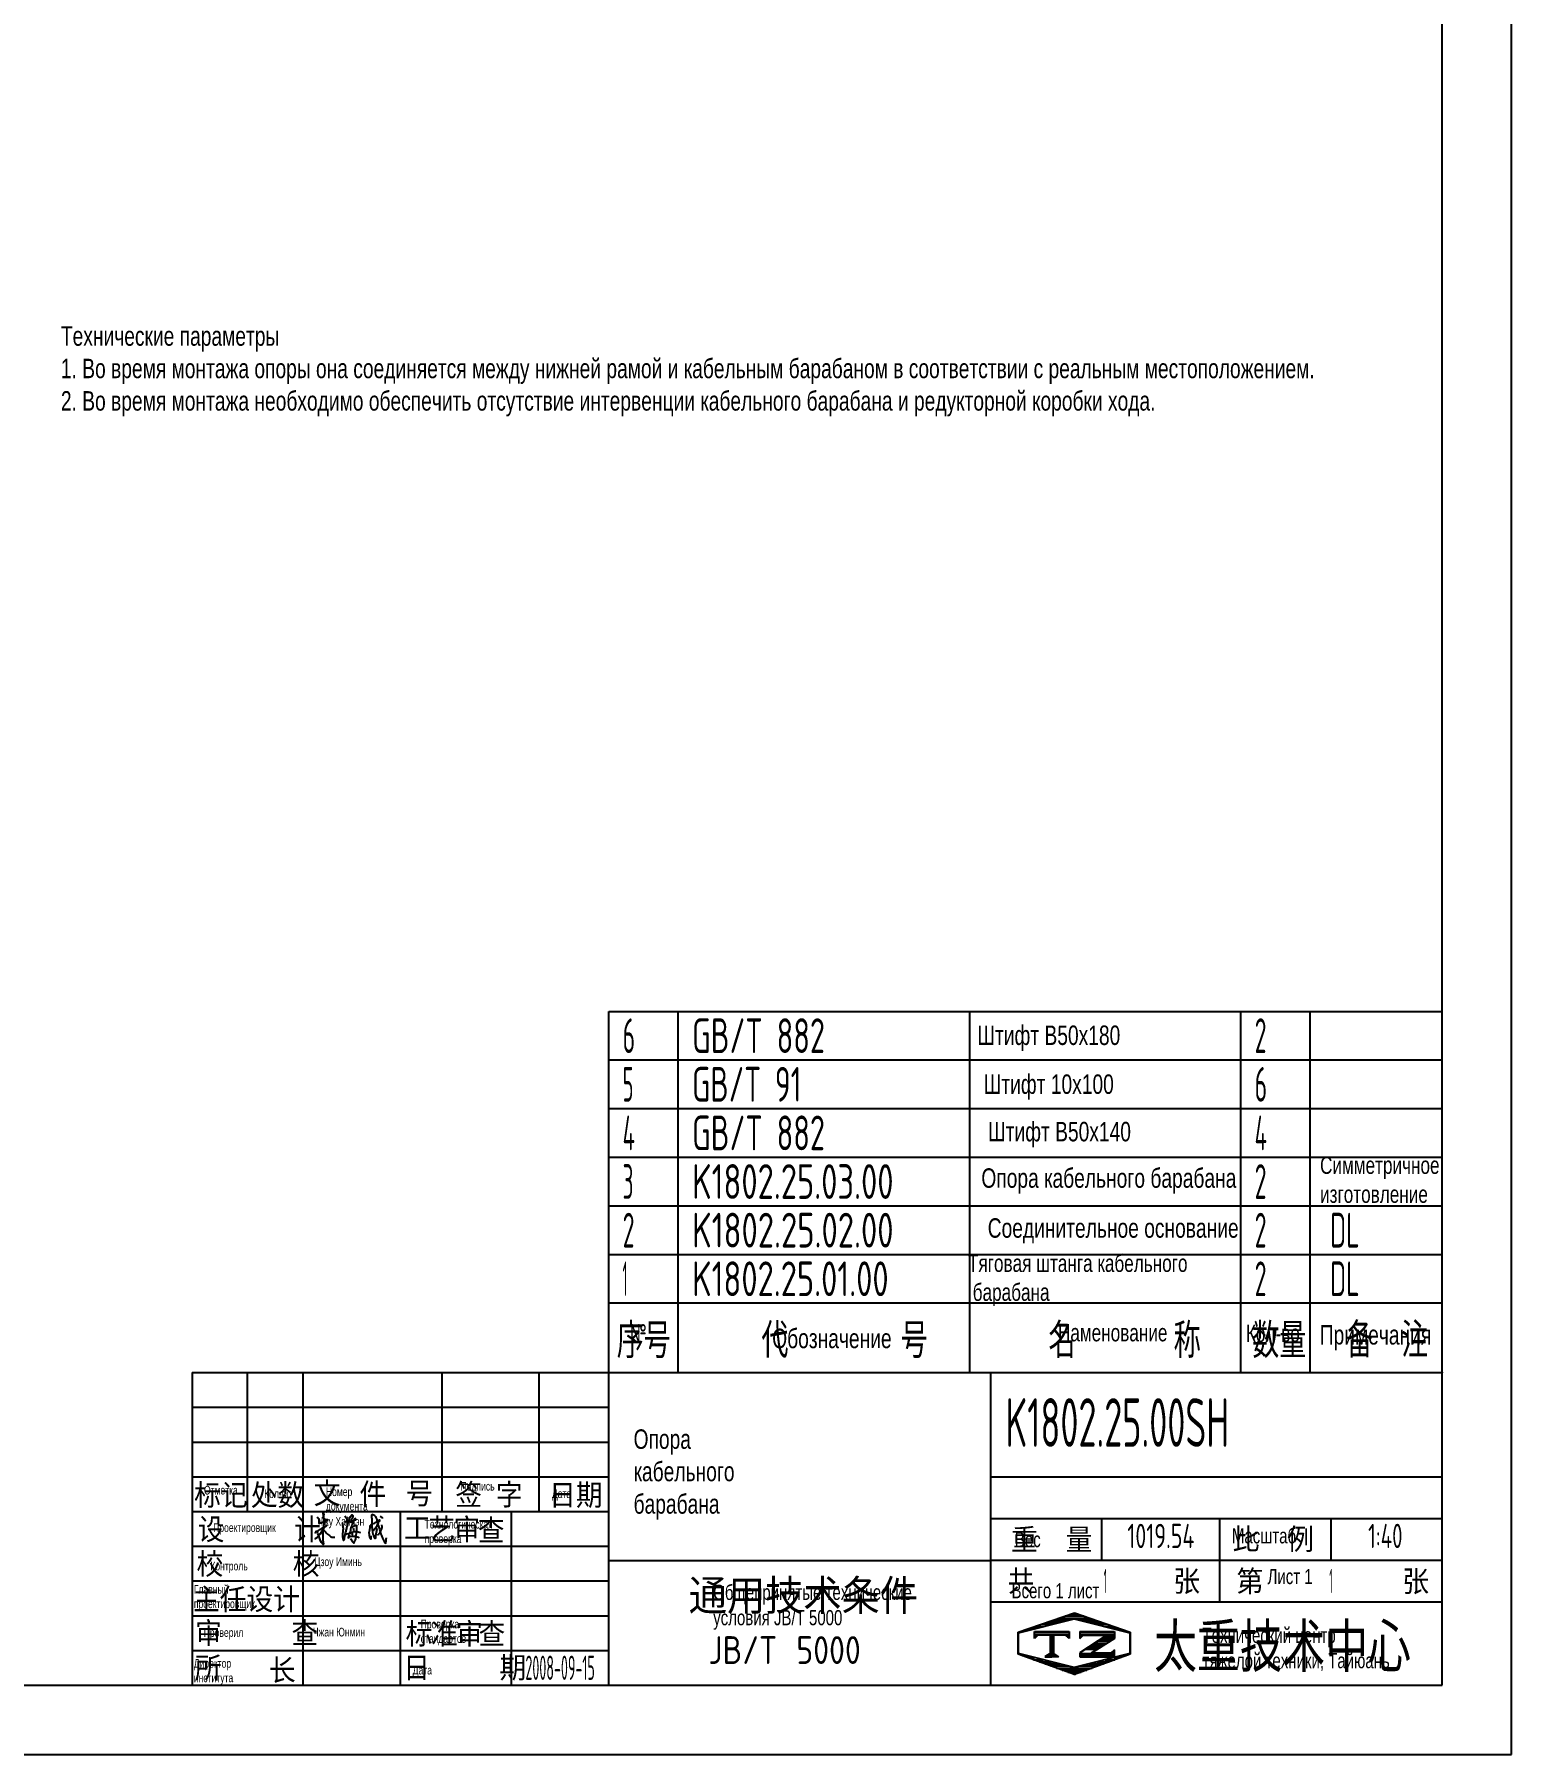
# Model space of a CAD drawing. Header units: millimetres. Extents: x 0 to 23760, y 0 to 16800.
# Drawn here: x 15252 to 23760, y 0 to 9906 of the extents above; entities that cross this region are included whole.
import ezdxf
from ezdxf.enums import TextEntityAlignment as Align

# ---------------------------------------------------------------- set-up
doc = ezdxf.new("R2010")
doc.units = ezdxf.units.MM
doc.header["$LTSCALE"] = 400
doc.linetypes.add('G', pattern=[2, 1.25, -0.25, 0.25, -0.25])
for name, color, linetype in [('01', 7, 'Continuous'), ('02', 1, 'Continuous'), ('05', 4, 'G'), ('11', 3, 'Continuous'), ('THICK', 7, 'Continuous')]:
    doc.layers.add(name, color=color, linetype=linetype)
doc.styles.add('HZLIB', font='TXT', dxfattribs={"width": 0.8, "bigfont": 'hztxt.shx'})
doc.styles.get("Standard").update_dxf_attribs({"font": 'isocp', "width": 0.707, "bigfont": 'intecad.shx'})

# ---------------------------------------------------------------- blocks, each defined once
blk = doc.blocks.new('*U98', base_point=(2882.4, 797.4))
at = {"color": 0}
for p, q in [((2330.9, 894), (2375, 894)), ((2339.5, 897), (2366.5, 897)), ((2348.1, 900), (2358, 900)), ((2272, 873), (2273.1, 873)), ((2272, 870), (2272.6, 870)), ((2272, 867), (2272.6, 867)), ((2279.2, 876), (2285.1, 876)), ((2287.8, 879), (2297.1, 879)), ((2295.2, 873), (2345.2, 873)), ((2295.2, 870), (2345.2, 870)), ((2295.2, 867), (2297.7, 867)), ((2296.4, 882), (2309.1, 882)), ((2305.1, 885), (2321.1, 885)), ((2313.7, 888), (2333.1, 888)), ((2322.3, 891), (2345.1, 891)), ((2342.6, 867), (2345.2, 867)), ((2360, 891), (2383.5, 891)), ((2360.5, 873), (2410.5, 873)), ((2360.5, 870), (2410.5, 870)), ((2360.5, 867), (2363, 867)), ((2372, 888), (2392, 888)), ((2384, 885), (2400.5, 885)), ((2396, 882), (2409, 882)), ((2396.1, 867), (2410.5, 867)), ((2408, 879), (2417.5, 879)), ((2420, 876), (2426, 876)), ((2432, 873), (2433.1, 873)), ((2432.6, 870), (2433.1, 870)), ((2432.6, 867), (2433.1, 867)), ((2272, 864), (2272.6, 864)), ((2272, 861), (2272.6, 861)), ((2272, 858), (2272.6, 858)), ((2272, 855), (2272.6, 855)), ((2272, 852), (2272.6, 852)), ((2272, 849), (2272.6, 849)), ((2272, 846), (2272.6, 846)), ((2272, 843), (2272.6, 843)), ((2318, 843), (2322.3, 843)), ((2360.5, 843), (2410.5, 843)), ((2368.3, 849), (2386.2, 849)), ((2372.9, 852), (2390.9, 852)), ((2377.5, 855), (2395.6, 855)), ((2382.2, 858), (2400.3, 858)), ((2386.8, 861), (2405, 861)), ((2391.4, 864), (2409.6, 864)), ((2408.2, 846), (2410.5, 846)), ((2432.6, 864), (2433.1, 864)), ((2432.6, 861), (2433.1, 861)), ((2432.6, 858), (2433.1, 858)), ((2432.6, 855), (2433.1, 855)), ((2432.6, 852), (2433.1, 852)), ((2432.6, 849), (2433.1, 849)), ((2432.6, 846), (2433.1, 846)), ((2432.6, 843), (2433.1, 843)), ((2277.7, 840), (2284, 840)), ((2286, 837), (2296, 837)), ((2294.2, 834), (2308, 834)), ((2302.4, 831), (2320, 831)), ((2310.7, 828), (2332, 828)), ((2313.3, 840), (2327.1, 840)), ((2318.9, 825), (2344, 825)), ((2327.2, 822), (2378.7, 822)), ((2335.4, 819), (2370.6, 819)), ((2360.5, 840), (2410.5, 840)), ((2361.1, 825), (2386.8, 825)), ((2373.1, 828), (2395, 828)), ((2385.1, 831), (2403.1, 831)), ((2397.1, 834), (2411.2, 834)), ((2409.1, 837), (2419.4, 837)), ((2421.1, 840), (2427.5, 840)), ((2343.6, 816), (2362.4, 816)), ((2351.9, 813), (2354.3, 813))]:
    blk.add_line(p, q, dxfattribs=at)
at = {"layer": '11', "color": 3, "linetype": 'Continuous'}
for points in [[(1262.8, 1039.5), (1264.4, 1037.1), (1264.9, 1030.9), (1264.8, 1030.4), (1265.8, 1030.5), (1277.3, 1035.5), (1276.2, 1035.5), (1275.2, 1035.6), (1271.7, 1038.1), (1271.9, 1041.8), (1271.7, 1046.1), (1271.9, 1046.3), (1271.9, 1045.6), (1271.9, 1044.2), (1272, 1043), (1271.8, 1041), (1271.9, 1039.6), (1271.6, 1000.9), (1271.7, 1000.4), (1267.6, 1005.2), (1260.4, 1017.9), (1260.3, 1017.8), (1275.5, 1026.8), (1276.2, 1027.1), (1274.5, 1025.6), (1271.9, 1022.7), (1269.4, 1018.7), (1266.7, 1015.1), (1264.8, 1012.6), (1262.6, 1010), (1260.2, 1008.1), (1269.8, 1019.7), (1270.1, 1020.6), (1276.2, 1016.1), (1278.9, 1013.6), (1281.4, 1011.8), (1282.6, 1010.7), (1285.3, 1010.5), (1287.8, 1010.5)], [(1302.5, 1041), (1304.5, 1038.3), (1305.4, 1035.8), (1305.4, 1034.5), (1303.8, 1032.5), (1302.1, 1031.6)]]:
    blk.add_spline(points, degree=3, dxfattribs=at)
at = {"layer": '11'}
for points in [[(1299.4, 1030.7), (1299, 1028.6), (1299.6, 1025.6), (1299.8, 1023.5), (1299.4, 1017.4), (1299.3, 1008.8), (1300.7, 1005.6), (1301.6, 1006.6), (1302.1, 1009.4), (1304.2, 1018.9), (1305.4, 1024.1), (1306.9, 1029.8), (1308.3, 1035.2), (1311.9, 1042), (1312.4, 1042.5), (1313.9, 1041.7), (1313.6, 1038.8), (1311.7, 1035.2), (1310.8, 1032.2), (1313.5, 1033.4), (1315.4, 1034.9), (1317.7, 1036.7), (1317.7, 1037.1), (1314.9, 1033.8), (1313.6, 1030.8), (1312.3, 1027.4), (1310.4, 1020.1), (1307.7, 1011.6), (1307, 1009.4), (1309.6, 1011.4), (1312.3, 1012), (1316.3, 1012), (1319.7, 1011.1), (1323.1, 1009.7)], [(1353.4, 1040.5), (1354.8, 1039.5), (1356, 1038.6), (1356.4, 1037.2)], [(1303, 1014.3), (1305.5, 1015.2), (1309.3, 1016.1), (1312.6, 1017.4), (1316.6, 1018.4), (1319, 1018.3), (1321.7, 1018.3), (1324.8, 1017.1)], [(1312.8, 1024.4), (1317.3, 1027.2), (1318.9, 1026.7), (1319.3, 1023.3), (1319, 1018.9), (1318.2, 1011.6), (1317.3, 1006.6), (1315.9, 1003.2), (1315.3, 1002.1), (1315.3, 1001.8), (1313.7, 1003.4), (1312.3, 1005.6), (1311.2, 1008.6)], [(1312.7, 1017.5), (1313.2, 1014.9), (1312.3, 1013.5)], [(1314.4, 1023.5), (1314.8, 1020.5), (1314.5, 1019.3)], [(1355.1, 1028), (1355.5, 1026.6), (1355.6, 1025.3), (1355.2, 1023), (1352.5, 1016.4), (1351.1, 1014.5), (1349.4, 1013.2)]]:
    blk.add_spline(points, degree=3, dxfattribs=at)
blk.add_open_spline([(1339.8, 1012.4), (1339.8, 1011.8), (1339.9, 1010.3), (1340, 1006.9), (1339.1, 1009.1), (1338.6, 1010.4), (1337.7, 1012.5), (1337.9, 1014.9), (1337.4, 1017.8), (1338.2, 1020.5), (1338.9, 1023.5), (1338.6, 1028.4), (1343.2, 1029.2), (1346.8, 1031.9), (1349.9, 1033.5), (1351.5, 1035.7), (1353.2, 1035.1), (1351, 1032.3), (1349, 1028.7), (1348.7, 1024.6), (1341.7, 1018.4), (1344.5, 1021.3), (1345.9, 1021.9), (1347.3, 1024.2), (1349.4, 1021.8), (1347.2, 1015.9), (1348.1, 1018.8), (1347.1, 1014.4), (1346.8, 1013), (1346.2, 1007.1), (1345.4, 1009.2), (1344.9, 1009.9), (1344.3, 1011.1), (1344, 1012.9), (1343.6, 1014.7), (1342.7, 1016.3), (1342.9, 1019.5), (1341.7, 1023.3), (1341.6, 1029.8), (1342.4, 1035.4), (1340, 1044.6), (1344.6, 1042.6), (1346.5, 1040.3), (1347.8, 1037.2), (1348.7, 1034.4), (1349.2, 1031.2), (1350.5, 1027), (1352.6, 1020.6), (1354.6, 1014.3), (1356.8, 1007.9), (1358.7, 1005.1), (1361.7, 1000.1), (1361.6, 1005.3), (1362.1, 1007.4), (1362.3, 1009.1), (1362.4, 1009.6)], degree=3, knots=[19.611457, 19.611457, 19.611457, 19.611457, 21.761136, 24.03852, 25.127101, 26.874809, 28.927338, 31.69047, 33.967846, 37.443215, 40.143077, 43.033837, 46.853705, 52.268438, 56.043107, 58.224383, 58.526909, 61.012788, 64.760088, 72.494874, 77.102461, 78.373317, 81.717969, 83.187962, 84.260957, 89.553387, 89.730948, 92.483928, 95.050196, 99.300146, 99.927968, 100.785158, 101.990845, 103.819829, 106.356734, 107.537157, 109.419645, 114.346467, 120.990896, 128.08363, 135.095798, 137.114492, 140.672966, 144.210308, 146.936625, 149.595501, 153.973861, 160.021666, 169.647295, 174.449933, 179.039212, 182.293291, 185.378733, 188.81987, 190.356691, 190.356691, 190.356691, 190.356691], dxfattribs=at)
at = {"layer": 'THICK'}
for p, q in [((1082.4, 1247.4), (2882.4, 1247.4)), ((1082.4, 1247.4), (1082.4, 797.4)), ((1162.4, 1047.4), (1162.4, 1247.4)), ((1162.4, 1247.2), (1162.4, 1247.4)), ((1242.4, 797.4), (1242.4, 1247.4)), ((1442.4, 1047.4), (1442.4, 1247.4)), ((1582.4, 1047.4), (1582.4, 1247.4)), ((1682.4, 797.4), (1682.4, 1247.4)), ((2232.4, 797.4), (2232.4, 1247.4)), ((2882.4, 797.4), (2882.4, 1247.4)), ((1082.4, 1097.4), (1682.4, 1097.4)), ((2232.4, 1097.4), (2882.4, 1097.4)), ((1082.4, 1047.4), (1682.4, 1047.4)), ((1382.4, 797.4), (1382.4, 1047.4)), ((1542.4, 797.4), (1542.4, 1047.4)), ((2232.4, 1037.4), (2882.4, 1037.4)), ((2392.4, 977.4), (2392.4, 1037.4)), ((2562.4, 917.4), (2562.4, 1037.4)), ((2722.4, 977.4), (2722.4, 1037.4)), ((1682.4, 976.7), (2232.4, 976.7)), ((2232.4, 977.4), (2882.4, 977.4)), ((2232.4, 917.4), (2882.4, 917.4)), ((1082.4, 797.4), (2882.4, 797.4))]:
    blk.add_line(p, q, dxfattribs=at)
at = {"layer": 'THICK', "color": 3}
for p, q in [((1082.4, 1197.4), (1682.4, 1197.4)), ((1082.4, 1147.4), (1682.4, 1147.4)), ((1082.4, 997.4), (1682.4, 997.4)), ((1082.4, 947.4), (1682.4, 947.4)), ((1082.4, 897.4), (1682.4, 897.4)), ((2272, 873.5), (2353.1, 901.7)), ((2272.6, 872.9), (2352.6, 892.9)), ((2352.6, 892.9), (2432.6, 872.9)), ((2353.1, 901.7), (2433.1, 873.5)), ((2272, 842), (2272, 873.5)), ((2272.6, 842.9), (2272.6, 872.9)), ((2295.2, 874.4), (2345.2, 874.4)), ((2295.2, 864.4), (2295.2, 874.4)), ((2300.2, 869.4), (2295.2, 864.4)), ((2340.2, 869.4), (2300.2, 869.4)), ((2318, 869.5), (2318, 842)), ((2320.2, 869.5), (2320.2, 842)), ((2322.7, 869.5), (2322.7, 842)), ((2345.2, 864.4), (2340.2, 869.4)), ((2345.2, 874.4), (2345.2, 864.4)), ((2360.5, 874.4), (2410.5, 874.4)), ((2360.5, 874.4), (2360.5, 864.4)), ((2360.5, 864.4), (2365.5, 869.4)), ((2399.8, 869.4), (2360.5, 843.9)), ((2365.5, 869.4), (2399.8, 869.4)), ((2410.5, 874.4), (2410.5, 864.4)), ((2432.6, 872.9), (2432.6, 842.9)), ((2433.1, 873.5), (2433.1, 842)), ((1082.4, 847.4), (1682.4, 847.4)), ((2353.1, 812.5), (2272, 842)), ((2352.6, 822.9), (2272.6, 842.9)), ((2320.2, 844.3), (2310.5, 838.2)), ((2320.2, 844.3), (2329.8, 838.2)), ((2432.6, 842.9), (2352.6, 822.9)), ((2433.1, 842), (2353.1, 812.5)), ((2360.5, 843.9), (2360.5, 838.2)), ((2384.9, 848.1), (2377.2, 843.2)), ((2405.5, 843.2), (2377.2, 843.2)), ((2410.5, 864.5), (2384.9, 848.1)), ((2410.5, 848.2), (2405.5, 843.2)), ((2410.5, 838.2), (2410.5, 848.2)), ((2310.5, 838.2), (2320.2, 838.2)), ((2329.8, 838.2), (2320.2, 838.2)), ((2360.5, 838.2), (2410.5, 838.2))]:
    blk.add_line(p, q, dxfattribs=at)
for s, height, p in [('标记', 35, (1124, 1071.8)), ('处数', 35, (1205.6, 1071.8)), ('文', 35, (1276.9, 1074.3)), ('件', 35, (1342.7, 1073.1)), ('号', 35, (1409.8, 1073.1)), ('日期', 35, (1635, 1071.5)), ('艺', 35, (1442.1, 1022.4)), ('审', 35, (1478.2, 1022.4)), ('查', 35, (1513.1, 1021)), ('工', 35, (1406.7, 1022.4)), ('共          张', 35, (2395.2, 947.6)), ('第          张', 35, (2725, 947.6)), ('通用技术条件', 50, (1962.7, 927.4)), ('标', 35, (1409.2, 872)), ('准', 35, (1445.9, 872)), ('审', 35, (1482, 872)), ('查', 35, (1514.1, 872)), ('所', 35, (1105.5, 822.7)), ('长', 35, (1212.3, 819.5))]:
    blk.add_text(s, height=height, dxfattribs=at).set_placement(p, align=Align.MIDDLE)
for s, p in [('签 字', (1461.4, 1053)), ('设     计', (1090.6, 1003.1)), ('重  量', (2261.7, 988.3)), ('比  例', (2580.8, 989.1)), ('校     核', (1088.8, 953.3)), ('主任设计', (1083.8, 902.4)), ('审     查', (1087, 853.8)), ('日     期', (1386.5, 804))]:
    blk.add_text(s, height=35, dxfattribs=at).set_placement(p)
at = {"layer": 'THICK', "color": 3, "width": 0.8}
blk.add_text('太重技术中心', height=70, dxfattribs=at).set_placement((2467.7, 816.4))
at = {"layer": 'THICK', "color": 3, "style": 'HZLIB', "width": 0.8}
blk.add_text('JB/T 5000', height=40, dxfattribs=at).set_placement((1826.1, 827.9))
blk = doc.blocks.new('*U100')
at = {"layer": '01'}
for points in [[(584, 10), (584, 410)], [(25, 10), (584, 10)]]:
    blk.add_lwpolyline(points, dxfattribs=at)
at = {"layer": '02'}
for points in [[(594, 0), (594, 420)], [(0, 0), (594, 0)]]:
    blk.add_lwpolyline(points, dxfattribs=at)
blk = doc.blocks.new('*U101', base_point=(359.89, 98.08))
at = {"layer": '01'}
blk.add_line((239.89, 98.08), (239.89, 108.08), dxfattribs=at)
at = {"layer": '01', "color": 7}
for p, q in [((249.89, 98.08), (249.89, 108.08)), ((291.89, 98.08), (291.89, 108.08)), ((330.89, 98.08), (330.89, 108.08)), ((340.89, 98.08), (340.89, 108.08))]:
    blk.add_line(p, q, dxfattribs=at)
at = {"layer": 'THICK'}
for p, q in [((359.89, 108.08), (239.89, 108.08)), ((359.89, 98.08), (359.89, 108.08)), ((239.89, 98.08), (359.89, 98.08))]:
    blk.add_line(p, q, dxfattribs=at)
at = {"layer": '11', "width": 0.707}
for s, p in [('序号', (241.04, 100.17)), ('代        号', (261.87, 100.19)), ('名       称', (303.2, 100.18)), (' 数量', (330.53, 100.17)), ('备  注', (346.06, 100.24))]:
    blk.add_text(s, height=5, dxfattribs=at).set_placement(p)
blk = doc.blocks.new('*U102')
at = {"layer": '01'}
for p, q in [((0, -280), (0, 0)), ((4800, -280), (4800, 0))]:
    blk.add_line(p, q, dxfattribs=at)
at = {"layer": '02'}
for p, q in [((0, 0), (400, 0)), ((400, -280), (400, 0)), ((400, 0), (2080, 0)), ((2080, -280), (2080, 0)), ((2080, 0), (3640, 0)), ((3640, -280), (3640, 0)), ((3640, 0), (4040, 0)), ((4040, -280), (4040, 0)), ((4040, 0), (4800, 0))]:
    blk.add_line(p, q, dxfattribs=at)
blk = doc.blocks.new('*U103')
at = {"layer": '01'}
for p, q in [((0, -280), (0, 0)), ((4800, -280), (4800, 0))]:
    blk.add_line(p, q, dxfattribs=at)
at = {"layer": '02'}
for p, q in [((0, 0), (400, 0)), ((400, -280), (400, 0)), ((400, 0), (2080, 0)), ((2080, -280), (2080, 0)), ((2080, 0), (3640, 0)), ((3640, -280), (3640, 0)), ((3640, 0), (4040, 0)), ((4040, -280), (4040, 0)), ((4040, 0), (4800, 0))]:
    blk.add_line(p, q, dxfattribs=at)
blk = doc.blocks.new('*U104')
at = {"layer": '01'}
for p, q in [((0, -280), (0, 0)), ((4800, -280), (4800, 0))]:
    blk.add_line(p, q, dxfattribs=at)
at = {"layer": '02'}
for p, q in [((0, 0), (400, 0)), ((400, -280), (400, 0)), ((400, 0), (2080, 0)), ((2080, -280), (2080, 0)), ((2080, 0), (3640, 0)), ((3640, -280), (3640, 0)), ((3640, 0), (4040, 0)), ((4040, -280), (4040, 0)), ((4040, 0), (4800, 0))]:
    blk.add_line(p, q, dxfattribs=at)
blk = doc.blocks.new('*U105')
at = {"layer": '01'}
for p, q in [((0, -280), (0, 0)), ((4800, -280), (4800, 0))]:
    blk.add_line(p, q, dxfattribs=at)
at = {"layer": '02'}
for p, q in [((0, 0), (400, 0)), ((400, -280), (400, 0)), ((400, 0), (2080, 0)), ((2080, -280), (2080, 0)), ((2080, 0), (3640, 0)), ((3640, -280), (3640, 0)), ((3640, 0), (4040, 0)), ((4040, -280), (4040, 0)), ((4040, 0), (4800, 0))]:
    blk.add_line(p, q, dxfattribs=at)
blk = doc.blocks.new('*U106')
at = {"layer": '01'}
for p, q in [((0, -280), (0, 0)), ((4800, -280), (4800, 0))]:
    blk.add_line(p, q, dxfattribs=at)
at = {"layer": '02'}
for p, q in [((0, 0), (400, 0)), ((400, -280), (400, 0)), ((400, 0), (2080, 0)), ((2080, -280), (2080, 0)), ((2080, 0), (3640, 0)), ((3640, -280), (3640, 0)), ((3640, 0), (4040, 0)), ((4040, -280), (4040, 0)), ((4040, 0), (4800, 0))]:
    blk.add_line(p, q, dxfattribs=at)
blk = doc.blocks.new('*U107')
at = {"layer": '01'}
for p, q in [((0, -280), (0, 0)), ((0, 0), (400, 0)), ((400, 0), (2080, 0)), ((2080, 0), (3640, 0)), ((3640, 0), (4040, 0)), ((4040, 0), (4800, 0)), ((4800, -280), (4800, 0))]:
    blk.add_line(p, q, dxfattribs=at)
at = {"layer": '02'}
for p, q in [((400, -280), (400, 0)), ((2080, -280), (2080, 0)), ((3640, -280), (3640, 0)), ((4040, -280), (4040, 0))]:
    blk.add_line(p, q, dxfattribs=at)

msp = doc.modelspace()

# ---------------------------------------------------------------- linework, layer by layer
at = {"layer": '01'}
msp.add_point((23360, 2200), dxfattribs=at)

# ---------------------------------------------------------------- block references
at = {"xscale": 40, "yscale": 40, "zscale": 40}
msp.add_blockref('*U101', (23360, 2200), dxfattribs=at)
at = {"layer": '05', "xscale": 40, "yscale": 40, "zscale": 40}
msp.add_blockref('*U100', (0, 0), dxfattribs=at)
at = {"layer": '05'}
for name, p in [('*U107', (18560, 4280)), ('*U106', (18560, 4000)), ('*U105', (18560, 3720)), ('*U104', (18560, 3440)), ('*U103', (18560, 3160)), ('*U102', (18560, 2880))]:
    msp.add_blockref(name, p, dxfattribs=at)
at = {"layer": '11', "xscale": 4, "yscale": 4, "zscale": 4}
msp.add_blockref('*U98', (23360, 400), dxfattribs=at)

# ---------------------------------------------------------------- texts
at = {"layer": '01', "attachment_point": 1}
for s, insert, char_height in [('{\\fArial|b0|i0|c204|p34;Отметка}', (16228.9, 1547.7), 50), ('{\\fArial|b0|i0|c204|p34;Подпись}', (17706.3, 1570.4), 50), ('{\\fArial|b0|i0|c204|p34;Дата}', (18232.7, 1527.5), 50), ('{\\fArial|b0|i0|c204|p34;Проектировщик}', (16281.6, 1331.9), 50), ('{\\fArial|b0|i0|c204|p34;Технологическая\\Pпроверка}', (17499.4, 1351.7), 50), ('{\\fArial|b0|i0|c204|p34;Масштаб}', (22149.1, 1303.8), 87.5), ('{\\fArial|b0|i0|c204|p34;Вес}', (20899, 1281.9), 87.5), ('{\\fArial|b0|i0|c204|p34;Контроль}', (16265.4, 1110.8), 50), ('{\\fArial|b0|i0|c204|p34;Лист 1}', (22354.5, 1069.1), 87.5), ('{\\fArial|b0|i0|c204|p34;Общепринятые технические\\Pусловия \\fArial|b0|i0|c0|p34;JB/T 5000}', (19161.7, 978.2), 87.5), ('{\\fArial|b0|i0|c204|p34;Всего 1 лист}', (20879.9, 987.7), 87.5), ('{\\fArial|b0|i0|c204|p34;Проверил}', (16227.1, 727.8), 50), ('{\\fArial|b0|i0|c204|p34;Проверка\\Pстандартов}', (17476.9, 776.7), 50), ('{\\fArial|b0|i0|c204|p34;Технический центр\\Pтяжелой техники, Тайюань}', (21979.7, 730.8), 87.5), ('{\\fArial|b0|i0|c204|p34;Директор\\Pинститута}', (16170.3, 550.4), 50), ('{\\fArial|b0|i0|c204|p34;Дата}', (17430.9, 511.7), 50)]:
    msp.add_mtext(s, dxfattribs=dict(at, insert=insert, char_height=char_height))
at = {"layer": '01', "char_height": 50, "attachment_point": 1}
for s, insert, width in [('{\\fArial|b0|i0|c204|p34;Кол-во}', (16575.5, 1527.4), 4.577), ('{\\fArial|b0|i0|c204|p34;Номер документа}', (16931.1, 1538.7), 4.577), ('{\\fArial|b0|i0|c204|p34;Главный\\Pпроектировщик}', (16170.3, 976.9), 24.774)]:
    msp.add_mtext(s, dxfattribs=dict(at, insert=insert, width=width))
at = {"layer": '05', "attachment_point": 1}
for s, insert, char_height in [('{\\fArial|b0|i0|c204|p34;\\C3;Технические параметры\\P1. Во время монтажа опоры она соединяется между нижней рамой и кабельным барабаном в соответствии с реальным местоположением.\\P2. Во время монтажа необходимо обеспечить отсутствие интервенции кабельного барабана и редукторной коробки хода. }', (15404.7, 8224.9), 112), ('{\\fArial|b0|i0|c204|p34;\\C3;Штифт В50х180}', (20683.4, 4198.4), 112), ('{\\fArial|b0|i0|c204|p34;\\C3;Штифт 10х100}', (20719.8, 3916.7), 112), ('{\\fArial|b0|i0|c204|p34;\\C3;Штифт В50х140}', (20744.9, 3643.4), 112), ('{\\fArial|b0|i0|c204|p34;\\C3;Опора кабельного барабана}', (20706.2, 3376.1), 112), ('{\\fArial|b0|i0|c204|p34;\\C3;Симметричное\\Pизготовление}', (22656.7, 3443.9), 100), ('{\\fArial|b0|i0|c204|p34;\\C3;Соединительное основание}', (20742.7, 3088.4), 112), ('{\\fArial|b0|i0|c204|p34;\\C3;Тяговая штанга кабельного\\P барабана}', (20629, 2879.5), 100), ('{\\Fisocp,intecad|c204;\\C0;№}', (18683.2, 2479.7), 112), ('{\\fArial|b0|i0|c204|p34;\\C7;Наменование}', (21147.3, 2479.7), 100), ('{\\fArial|b0|i0|c204|p34;\\C7;Обозначение}', (19501.5, 2452.5), 112), ('{\\fArial|b0|i0|c204|p34;\\C7;Кол-во}', (22229.8, 2476.1), 100), ('{\\fArial|b0|i0|c204|p34;\\C7;Примечания}', (22655.1, 2473.3), 112), ('{\\fArial|b0|i0|c204|p34;\\C7;Чжу Хайчэн}', (16881.4, 1368.2), 50), ('{\\fArial|b0|i0|c204|p34;Цзоу Иминь}', (16863.4, 1135.5), 50), ('{\\fArial|b0|i0|c204|p34;Чжан Юнмин}', (16855.9, 730.4), 50)]:
    msp.add_mtext(s, dxfattribs=dict(at, insert=insert, char_height=char_height))
at = {"layer": '05', "insert": (18703.1, 1872.8), "char_height": 112, "width": 6.44, "attachment_point": 1}
msp.add_mtext('{\\fArial|b0|i0|c204|p34;\\C3;Опора кабельного барабана}', dxfattribs=at)
at = {"layer": '11'}
for s, height, width, p, p2 in [('6', 200, 0.600695, (18640, 4040), (18712, 4040)), ('GB/T 882', 200, 0.694397, (19040, 4040), (19805.2, 4040)), ('2', 200, 0.562593, (22280, 4040), (22348.6, 4040)), ('5', 200, 0.527686, (18640, 3760), (18702.4, 3760)), ('GB/T 91', 200, 0.691749, (19040, 3760), (19670, 3760)), ('6', 200, 0.600695, (22280, 3760), (22352, 3760)), ('4', 200, 0.543846, (18640, 3480), (18710.7, 3480)), ('GB/T 882', 200, 0.694397, (19040, 3480), (19805.2, 3480)), ('4', 200, 0.543846, (22280, 3480), (22350.7, 3480)), ('3', 200, 0.527686, (18640, 3200), (18702.4, 3200)), ('K1802.25.03.00', 200, 0.694308, (19040, 3200), (20200.3, 3200)), ('2', 200, 0.562593, (22280, 3200), (22348.6, 3200)), ('2', 200, 0.562593, (18640, 2920), (18708.6, 2920)), ('K1802.25.02.00', 200, 0.694308, (19040, 2920), (20200.3, 2920)), ('2', 200, 0.562593, (22280, 2920), (22348.6, 2920)), ('DL', 200, 0.628444, (22714.7, 2920), (22884.4, 2920)), ('1', 200, 0.404, (18640, 2640), (18668.3, 2640)), ('K1802.25.01.00', 200, 0.693997, (19040, 2640), (20172, 2640)), ('2', 200, 0.562593, (22280, 2640), (22348.6, 2640)), ('DL', 200, 0.628444, (22714.7, 2640), (22884.4, 2640)), ('K1802.25.00SH', 280, 0.557189, (20844.9, 1772.3), (22132.8, 1772.3)), ('1019.54', 140, 0.680837, (21546.8, 1189.1), (21933.2, 1189.1)), ('1:40', 140, 0.657692, (22933.7, 1189.1), (23131.8, 1189.1)), ('1', 140, 0.404, (21410.1, 930), (21429.9, 930)), ('1', 140, 0.404, (22710.1, 930), (22729.9, 930)), ('2008-09-15', 140, 0.426763, (18080, 430), (18480, 430))]:
    msp.add_text(s, height=height, dxfattribs=dict(at, width=width)).set_placement(p, p2, align=Align.FIT)

doc.saveas('drawing.dxf')
